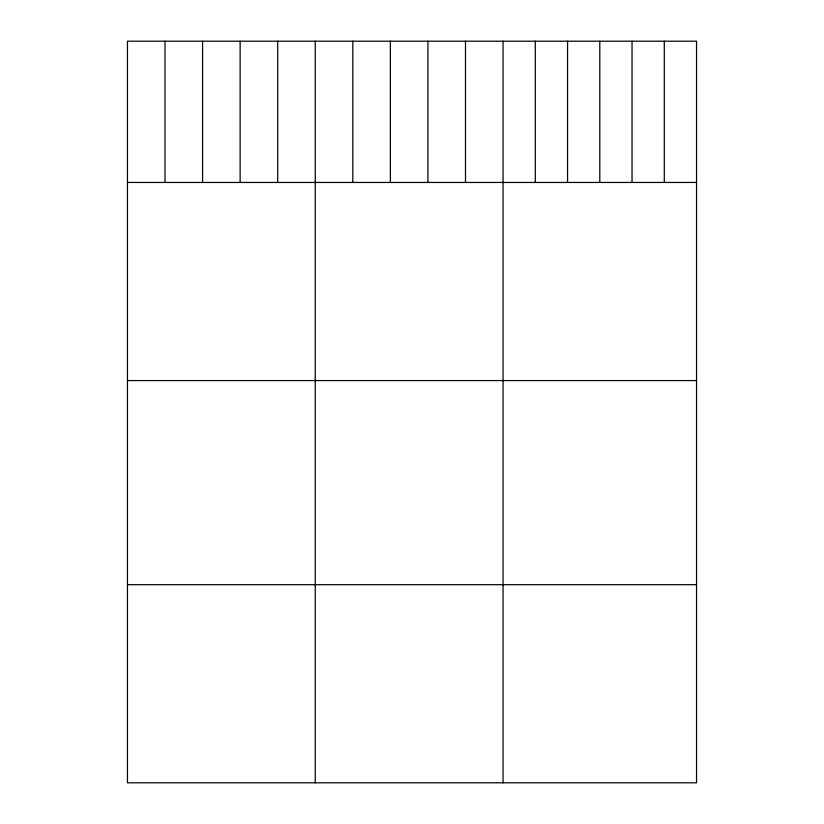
<?xml version="1.0" encoding="UTF-8"?>
<svg xmlns="http://www.w3.org/2000/svg" width="824" height="824" viewBox="0 0 824 824"><rect width="100%" height="100%" fill="white"/><g stroke="black" fill="none" stroke-linecap="round" stroke-linejoin="round"><path stroke-width="1.24" d="M696.538 182.454L696.538 782.8L127.463 782.8L127.463 41.2L696.538 41.2L696.538 182.454L127.463 182.454M127.463 380.564L696.538 380.564M127.463 584.69L696.538 584.69M664.288 41.2L664.288 182.454M632.039 41.2L632.039 182.454M599.8 41.2L599.8 182.454M567.551 41.2L567.551 182.454M535.301 41.2L535.301 182.454M503.052 41.2L503.052 782.8M465.498 41.2L465.498 182.454M427.934 41.2L427.934 182.454M390.37 41.2L390.37 182.454M352.816 41.2L352.816 182.454M315.252 41.2L315.252 782.8M277.698 41.2L277.698 182.454M240.134 41.2L240.134 182.454M202.58 41.2L202.58 182.454M165.016 41.2L165.016 182.454"/></g></svg>
